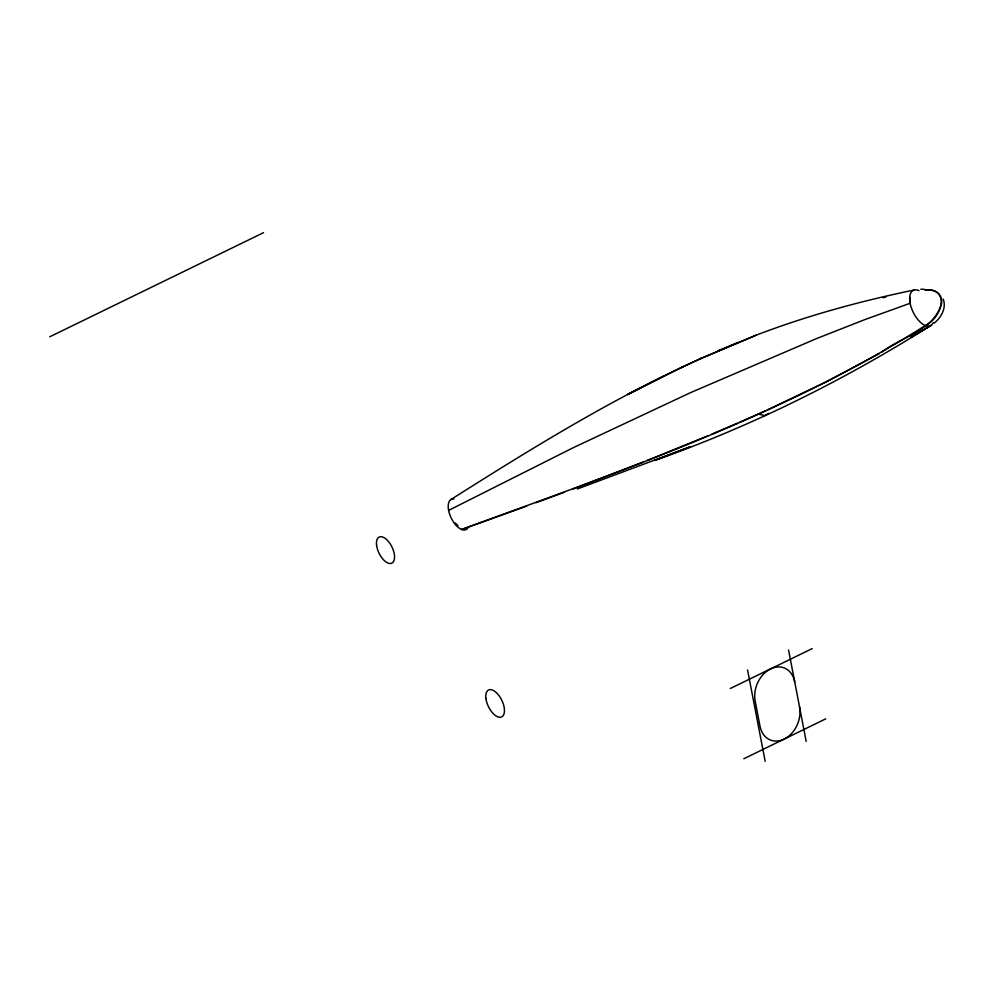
<?xml version="1.0" encoding="UTF-8"?>
<svg xmlns="http://www.w3.org/2000/svg" width="994" height="994" viewBox="0 0 994 994"><rect width="100%" height="100%" fill="white"/><g stroke="black" fill="none" stroke-linecap="round" stroke-linejoin="round"><path stroke-width="1.49" d="M909.734 297.007L910.144 303.269L865.389 319.397L816.36 338.656L690.345 392.729L573.041 447.797L448.617 510.394M768.586 413.38L764.908 415.554L758.136 414.076L739.735 422.202M934.273 323.062C941.144 317.633 946.623 307.941 943.256 299.157M450.767 499.622C526.099 451.935 602.078 404.806 682.878 366.811L681.424 367.494L701.081 358.374L681.424 367.494M931.216 325.299L910.914 337.177L930.359 325.783C843.633 380.466 751.526 426.252 654.785 460.421L690.706 446.592L577.427 488.949M881.678 352.224C901.123 336.978 934.012 330.393 941.529 303.754C942.946 297.144 937.69 290.683 930.993 290.186M879.081 353.702L826.834 381.597L767.318 409.938M663.358 376.241L627.587 394.531L682.878 366.811M49.7 336.817L263.509 232.671M730.329 688.494L812.185 648.61M743.847 758.745L825.716 718.861M765.032 410.982L758.136 414.076M756.546 335.015L699.614 359.033L756.546 335.015C807.712 315.483 860.692 301.045 914.294 289.975M737.424 423.195L712.064 434.055M737.871 342.445L717.929 350.87L719.42 350.248M707.442 435.993L647.33 460.433M642.696 462.272L573.14 488.961M563.859 492.428L535.99 502.716M526.708 506.12L461.626 529.491C619.945 471.318 781.967 416.3 925.315 325.572C940.722 318.739 951.656 287.974 925.215 289.838M883.082 297.715L885.816 297.069M924.842 289.788L930.558 290.111M920.804 289.242L924.296 289.304M788.577 650.001L806.171 741.362M747.575 669.981L765.169 761.329M457.998 525.727A14.985 7.405 64 0 1 455.401 522.993M799.536 706.92A25.285 19.308 -68.1 0 1 784.117 739.126A25.285 19.308 -68.1 0 1 760 726.179L755.167 701.093A25.285 19.308 -68.1 0 1 770.586 668.875A25.285 19.308 -68.1 0 1 794.703 681.822M933.267 322.652A19.669 9.716 64 0 1 912.629 311.035A19.669 9.716 64 0 1 918.99 290.633M467.925 527.951A16.861 8.325 64 0 1 451.127 517.862A16.861 8.325 64 0 1 454.034 498.901M376.602 545.408A14.512 7.169 64 0 0 391.387 563.349A14.512 7.169 64 0 0 388.517 541.581A14.512 7.169 64 0 0 376.602 545.408M485.929 698.583A14.985 7.405 64 0 0 501.2 717.109A14.985 7.405 64 0 0 498.23 694.632A14.985 7.405 64 0 0 485.929 698.583"/></g></svg>
